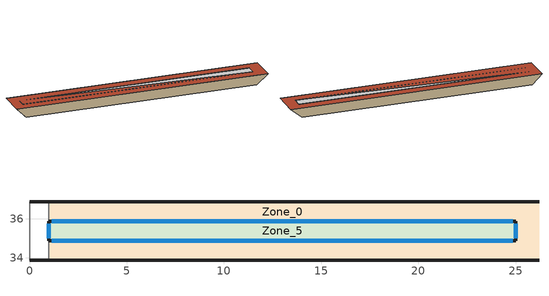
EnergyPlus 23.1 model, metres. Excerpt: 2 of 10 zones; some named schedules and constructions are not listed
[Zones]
Zone_0
 floor to Zone_1 (Interior Partition (Mass)_FLIPPED): 25,33.87,35.54 25,36.88,35.51 26.2,36.89,36.51 26.2,33.88,36.54
 floor to Zone_4 (Interior Partition (Mass)_FLIPPED): 25,34.37,35.54 1,34.37,35.54 1,36.88,35.51 25,36.88,35.51
 floor to Zone_9 (Interior Partition (Mass)_FLIPPED): 25,34.37 25,33.87 1,33.87 1,34.37 z35.54
 wall outside (300mmInsulation 200mmConcrete): 0,33.88,36.54 1,33.87,35.54 25,33.87,35.54 26.2,33.88,36.54; 26.2,36.89,36.51 25,36.88,35.51 1,36.88,35.51 0,36.89,36.51
 wall to Zone_3 (200mmConcrete): 1,36.88,35.51 1,33.87,35.54 0,33.88,36.54 0,36.89,36.51
 ceiling to Zone_5 (Interior Partition (Mass)): 1,34.88,36.53 25,34.88,36.53 25,35.88,36.52 1,35.88,36.52
 roof outside (UVal_0.4_Mass): 0,33.88,36.54 25,33.88,36.54 25,35.88,36.52 1,35.88,36.52 25,34.88,36.53 25,33.88,36.54 26.2,33.88,36.54 26.2,36.89,36.51 0,36.89,36.51
Zone_5
 floor outside (90.1-2019 Nonresidential CZ 0 Exterior Floor (Mass)): 1,34.88,36.03 1,35.88,36.02 25,35.88,36.02 25,34.88,36.03
 wall outside (300mmInsulation 200mmConcrete): 25,35.88 1,35.88 z36.02:36.52; 1,34.88 25,34.88 z36.03:36.53; 1,35.88,36.02 1,34.88,36.03 1,34.88,36.53 1,35.88,36.52; 25,34.88,36.03 25,35.88,36.02 25,35.88,36.52 25,34.88,36.53
 window (90.1-2019 Nonresidential CZ 0 Glazing (Operable)): 24.85,35.88 1.15,35.88 z36.17:36.37; 1.15,34.88 24.85,34.88 z36.18:36.38; 1,35.76,36.14 1,35,36.15 1,35,36.41 1,35.76,36.4; 25,35,36.15 25,35.76,36.14 25,35.76,36.4 25,35,36.41
[Schedule:Week:Daily]
MediumOffice-1A_HTGSETP_SCH_Year E6_0: 8a532af5-2101-49b9-b3ae-ee631a3ede54, 8a532af5-2101-49b9-b3ae-ee631a3ede54, 8a532af5-2101-49b9-b3ae-ee631a3ede54, 8a532af5-2101-49b9-b3ae-ee631a3ede54, 8a532af5-2101-49b9-b3ae-ee631a3ede54, 8a532af5-2101-49b9-b3ae-ee631a3ede54, 8a532af5-2101-49b9-b3ae-ee631a3ede54, 8a532af5-2101-49b9-b3ae-ee631a3ede54, 8a532af5-2101-49b9-b3ae-ee631a3ede54, 8a532af5-2101-49b9-b3ae-ee631a3ede54, 8a532af5-2101-49b9-b3ae-ee631a3ede54, 8a532af5-2101-49b9-b3ae-ee631a3ede54
CoolAvail_Zone_0_0; CoolAvail_Zone_1_0: 26128329-a49c-462a-9c65-336d64e03bce, ffc6a95d-d4a1-47bb-b88f-23d788c2bf29, 7ec457ae-2b84-446e-ac73-69dfd6062cb9, 346ea321-adf6-498f-ac46-00ea87e15e3c, 68d4db8a-cd9e-4515-a9a3-8d937d685b81, 6c2d310b-273f-410a-89f7-1805d80d1e96, 18a13f5e-4ed7-482c-b7a1-724b896db6e4, 26128329-a49c-462a-9c65-336d64e03bce, 26128329-a49c-462a-9c65-336d64e03bce, 26128329-a49c-462a-9c65-336d64e03bce, 26128329-a49c-462a-9c65-336d64e03bce, 26128329-a49c-462a-9c65-336d64e03bce
CoolAvail_Zone_0_1; CoolAvail_Zone_1_1: 7164f43f-7629-494b-9241-abfe7005886f, eea84938-3f2c-4198-8930-aa0f154303ca, 1f8974ce-10b4-41a2-9884-31a29a277223, b95b9b22-7183-480b-83c9-f689512fde90, 7a8470b1-fba1-4a9f-a13f-e9dc9952319e, 0cd271bc-c703-4da0-8d19-fef8b674692d, 62c26efe-f6cd-477e-9e4c-5e679ff38d5d, 7164f43f-7629-494b-9241-abfe7005886f, 7164f43f-7629-494b-9241-abfe7005886f, 7164f43f-7629-494b-9241-abfe7005886f, 7164f43f-7629-494b-9241-abfe7005886f, 7164f43f-7629-494b-9241-abfe7005886f
CoolAvail_Zone_0_2; CoolAvail_Zone_1_2: 6023a845-a1c0-4990-ad85-f4ca74dafc78, 67fc87cf-ce2b-41cc-9440-1e0e2276db63, 7a8470b1-fba1-4a9f-a13f-e9dc9952319e, de9248ce-a475-488b-b092-ba2fc47f884d, ffc6a95d-d4a1-47bb-b88f-23d788c2bf29, a6578f83-0fec-4798-92dd-29eae890b0c9, 4199064a-1529-4171-aca4-b9dd580a48a0, 6023a845-a1c0-4990-ad85-f4ca74dafc78, 6023a845-a1c0-4990-ad85-f4ca74dafc78, 6023a845-a1c0-4990-ad85-f4ca74dafc78, 6023a845-a1c0-4990-ad85-f4ca74dafc78, 6023a845-a1c0-4990-ad85-f4ca74dafc78
CoolAvail_Zone_0_3; CoolAvail_Zone_1_3: 4fba21c8-22b2-41a6-a59f-d5a67b32b3be, 70ec4768-6183-4381-810d-2385883a66fe, 743a8416-6892-4693-8cab-3386d2d731b2, cc1bc7ec-186a-4053-9078-072b368fb057, 1eac853b-f9b5-4378-aa0f-5e0ead8969a1, 26128329-a49c-462a-9c65-336d64e03bce, b9559528-1d66-4457-ad8d-24ba14e98f91, 4fba21c8-22b2-41a6-a59f-d5a67b32b3be, 4fba21c8-22b2-41a6-a59f-d5a67b32b3be, 4fba21c8-22b2-41a6-a59f-d5a67b32b3be, 4fba21c8-22b2-41a6-a59f-d5a67b32b3be, 4fba21c8-22b2-41a6-a59f-d5a67b32b3be
CoolAvail_Zone_0_4; CoolAvail_Zone_1_4: 69cf3f64-1790-47ce-9ffe-870b6eae9fa3, a2606a62-1cc4-4a4d-9957-ee04bef5b3a4, 17075a1b-6599-46ea-9f5a-90b479617e5c, ae8ab2fa-f8e5-4340-9721-e04c586f310a, b12baa50-9ce2-465b-8923-5503bc9c8547, 90c5aa04-2100-42e2-bce3-04d9d9818eda, a2606a62-1cc4-4a4d-9957-ee04bef5b3a4, 69cf3f64-1790-47ce-9ffe-870b6eae9fa3, 69cf3f64-1790-47ce-9ffe-870b6eae9fa3, 69cf3f64-1790-47ce-9ffe-870b6eae9fa3, 69cf3f64-1790-47ce-9ffe-870b6eae9fa3, 69cf3f64-1790-47ce-9ffe-870b6eae9fa3
CoolAvail_Zone_0_5; CoolAvail_Zone_1_5: b9676c6e-9c11-4298-9a78-c99a300fc6af, a47f9877-64a6-4272-b029-2d400106ce92, f3131cd5-39ca-4246-a29d-ecc3657f6b71, 604f2ce9-409e-408d-bb1a-d8c02a4a93ba, b1de7d1b-d140-4419-81a4-46bcb6597c08, c05c8beb-8b61-4d35-8522-e71affdac5f8, 9460b2d5-9b17-4edd-84e5-bb32d14f65f1, b9676c6e-9c11-4298-9a78-c99a300fc6af, b9676c6e-9c11-4298-9a78-c99a300fc6af, b9676c6e-9c11-4298-9a78-c99a300fc6af, b9676c6e-9c11-4298-9a78-c99a300fc6af, b9676c6e-9c11-4298-9a78-c99a300fc6af
CoolAvail_Zone_0_6; CoolAvail_Zone_1_6: 4825c346-50d4-4f60-ac18-61646baccc39, c3a7118f-9858-4c1a-9065-92c86fd2ce47, cc65cf8b-ad84-46d3-841b-9f3fed0eaa0c, 865d1c69-0b9e-4efa-9cd9-44acacb2e463, 6787fef0-3d34-4ff5-af86-dab837380132, 7c6381cc-5b55-49da-8322-ec5a5ece2b28, 1f42ac5f-69d3-40f8-b05b-59f70a2297f2, 4825c346-50d4-4f60-ac18-61646baccc39, 4825c346-50d4-4f60-ac18-61646baccc39, 4825c346-50d4-4f60-ac18-61646baccc39, 4825c346-50d4-4f60-ac18-61646baccc39, 4825c346-50d4-4f60-ac18-61646baccc39
CoolAvail_Zone_0_7; CoolAvail_Zone_1_7: ed8f30d5-4e58-4bd8-be9f-2f7e72377be0, cda3fa70-d411-4153-910d-d1ea203522ce, d0da784f-1475-43dc-8f9b-f9596f81764a, 5a9cd386-6dde-4e57-98bc-6c021d4b4641, d45ff4bc-0f80-46f5-8910-e49af15cc98d, ff4ec9a2-cc1f-48b8-8e96-368cc7353a53, d29247bc-790b-4132-ba5a-d047e7aefb11, ed8f30d5-4e58-4bd8-be9f-2f7e72377be0, ed8f30d5-4e58-4bd8-be9f-2f7e72377be0, ed8f30d5-4e58-4bd8-be9f-2f7e72377be0, ed8f30d5-4e58-4bd8-be9f-2f7e72377be0, ed8f30d5-4e58-4bd8-be9f-2f7e72377be0
CoolAvail_Zone_0_8; CoolAvail_Zone_1_8: f3175d0e-35d9-4439-b0aa-6b1563fa926c, aabe9b6c-e614-4a09-a937-79109e35ecdb, 89886e4c-dae1-4523-96eb-67b856de2bfb, aab2ec88-fad6-44b6-b865-30069ee1f08c, c7789eea-a7a2-4639-a7f6-11bfa0d1b582, 84d716f2-fcba-4c29-9d14-1c0ac03fc866, 0a143e83-cd71-4f17-9422-728ab1938fa5, f3175d0e-35d9-4439-b0aa-6b1563fa926c, f3175d0e-35d9-4439-b0aa-6b1563fa926c, f3175d0e-35d9-4439-b0aa-6b1563fa926c, f3175d0e-35d9-4439-b0aa-6b1563fa926c, f3175d0e-35d9-4439-b0aa-6b1563fa926c
CoolAvail_Zone_0_9; CoolAvail_Zone_1_9: 7a0da003-bc82-4f23-ab69-61e5f7eedec5, 560757e2-053c-4463-a1ce-e2d631b9b847, 0a143e83-cd71-4f17-9422-728ab1938fa5, 4d4032d5-8fce-4c25-b939-b4acca6882aa, 5a9531e6-8b83-44fe-8bb2-b31c1ab7d0f4, 2a7afb4d-5dc2-4b14-a3b2-085157eb2d87, bd08f717-5fdb-4f75-ae98-62cf7cc61b90, 7a0da003-bc82-4f23-ab69-61e5f7eedec5, 7a0da003-bc82-4f23-ab69-61e5f7eedec5, 7a0da003-bc82-4f23-ab69-61e5f7eedec5, 7a0da003-bc82-4f23-ab69-61e5f7eedec5, 7a0da003-bc82-4f23-ab69-61e5f7eedec5
CoolAvail_Zone_0_10; CoolAvail_Zone_1_10: 17d694e7-a3c3-418d-9186-ff37bdbbb1d7, 0a143e83-cd71-4f17-9422-728ab1938fa5, 9fda8791-29e9-49cc-9025-0fc42e0ce243, 23db5ed2-c412-4876-b25f-0793a50ab920, fc9819a5-a7a8-470e-ab99-db347ae4e144, 761dc9e9-92e1-4a90-93cf-91c7b3f81479, 96a6c59c-fbd3-4824-80f8-1d3866c75101, 17d694e7-a3c3-418d-9186-ff37bdbbb1d7, 17d694e7-a3c3-418d-9186-ff37bdbbb1d7, 17d694e7-a3c3-418d-9186-ff37bdbbb1d7, 17d694e7-a3c3-418d-9186-ff37bdbbb1d7, 17d694e7-a3c3-418d-9186-ff37bdbbb1d7
CoolAvail_Zone_0_11; CoolAvail_Zone_1_11: 0a143e83-cd71-4f17-9422-728ab1938fa5, 4a87fd1e-b5fe-4231-a6b1-4b67dd32aa59, d7f0d4f1-ab2f-42f6-8717-3ce23bde9407, b5c54b92-bcc4-473c-bcf1-133da9fe95cc, a9b29cc3-23d7-49fb-8f39-3d85835c3b23, d0b564ea-e383-47b1-be1e-dc4d810b31cd, bb115e9a-4528-47b1-8fc0-19a819fb9404, 0a143e83-cd71-4f17-9422-728ab1938fa5, 0a143e83-cd71-4f17-9422-728ab1938fa5, 0a143e83-cd71-4f17-9422-728ab1938fa5, 0a143e83-cd71-4f17-9422-728ab1938fa5, 0a143e83-cd71-4f17-9422-728ab1938fa5
CoolAvail_Zone_0_12; CoolAvail_Zone_1_12: b6b0ad12-b3c1-481c-b9f1-5acc0e674619, 1739440a-2f14-4577-94f2-53e56cbe0b48, 24fb377b-7fca-4feb-954a-66d58489e97a, fd0e931d-f427-422f-b769-3dc5b1793982, f9c79e93-5e8b-42da-88a0-5c8fa0b4c526, d02671bd-c2a3-4776-a2b3-cd4210fb431e, 712e4034-84fe-481c-9840-f755857050d9, b6b0ad12-b3c1-481c-b9f1-5acc0e674619, b6b0ad12-b3c1-481c-b9f1-5acc0e674619, b6b0ad12-b3c1-481c-b9f1-5acc0e674619, b6b0ad12-b3c1-481c-b9f1-5acc0e674619, b6b0ad12-b3c1-481c-b9f1-5acc0e674619
CoolAvail_Zone_0_13; CoolAvail_Zone_1_13: 28efdf05-0f4b-451e-8c23-20d551e88e14, 27b80191-4557-4104-8bb1-e63b0cb6580a, ce56b4e4-d86d-4331-9bb7-390510d35bc2, e4e2a8df-a270-449e-bc5b-4324a7a5022c, 8bb8680e-d5c2-40b5-b05e-99c5a2425baf, f530f5bc-f477-4397-a6c6-14ceea88d037, 8e7e5144-0e29-4ea1-8231-a33c3fc82d74, 28efdf05-0f4b-451e-8c23-20d551e88e14, 28efdf05-0f4b-451e-8c23-20d551e88e14, 28efdf05-0f4b-451e-8c23-20d551e88e14, 28efdf05-0f4b-451e-8c23-20d551e88e14, 28efdf05-0f4b-451e-8c23-20d551e88e14
CoolAvail_Zone_0_14; CoolAvail_Zone_1_14: 3d33a212-503c-40d0-9ed0-24d3134ffe09, 70460fb7-dcc5-4d58-814f-1b1e46aead27, 5e2a3386-f270-4096-9afb-6b8a723f140a, 69fe6724-1ccc-4d02-a542-3811eccb1b57, 7ff846aa-aef5-42cb-881b-a60a1771d837, 446bb8a1-ab85-4d4a-a89b-364b6581748b, 036445e2-b225-4bc6-8bca-024f287c0ea6, 3d33a212-503c-40d0-9ed0-24d3134ffe09, 3d33a212-503c-40d0-9ed0-24d3134ffe09, 3d33a212-503c-40d0-9ed0-24d3134ffe09, 3d33a212-503c-40d0-9ed0-24d3134ffe09, 3d33a212-503c-40d0-9ed0-24d3134ffe09
CoolAvail_Zone_0_15; CoolAvail_Zone_1_15: 26d83129-131d-4a7d-8ac0-b1060d132821, 0e35c78a-022f-40a5-8027-6e208e5ad6e3, da46bbde-d27d-4db4-b081-f6c76ac3d6ae, bf61dd20-51ba-4e41-94da-0c9cba887544, 3f2b6444-cd72-44bc-aec0-1e53521e674d, b4baf8b9-d35b-4d8c-ad21-b320ef6debc3, 6626ade1-789e-4a35-851e-c1756bb77c67, 26d83129-131d-4a7d-8ac0-b1060d132821, 26d83129-131d-4a7d-8ac0-b1060d132821, 26d83129-131d-4a7d-8ac0-b1060d132821, 26d83129-131d-4a7d-8ac0-b1060d132821, 26d83129-131d-4a7d-8ac0-b1060d132821
CoolAvail_Zone_0_16; CoolAvail_Zone_1_16: 0955a33e-2b42-4e37-8f6e-7579b4034070, b01a01a1-7a07-42fc-a84d-51f25bf08ee4, 1762e173-b534-45a6-b960-29bbe44aace2, 65baea4b-485f-4b36-bbd7-9b80a3d2e53b, ba5c4833-961b-4877-84fa-b8c2ab6ea4b1, d209889c-2d33-4c58-a33f-b89cbf890c4d, 6f706008-9f60-4919-b369-57b30f34258f, 0955a33e-2b42-4e37-8f6e-7579b4034070, 0955a33e-2b42-4e37-8f6e-7579b4034070, 0955a33e-2b42-4e37-8f6e-7579b4034070, 0955a33e-2b42-4e37-8f6e-7579b4034070, 0955a33e-2b42-4e37-8f6e-7579b4034070
CoolAvail_Zone_0_17; CoolAvail_Zone_1_17: 31deaa9e-b116-4580-8a71-811229ae0aaa, abfe7c1c-b156-4108-a5ee-e9c6d44be93c, 01758040-7c91-4301-9df9-204fde4e73fb, 59f00bd5-7e8f-453e-98e2-b669a7e37de7, 15202f56-a887-42bf-9e9f-5be8b6005a0d, 81a05240-546d-4c94-8ed6-bb396fd965ed, b35077cb-8a57-4378-b1ca-af1ceea6528f, 31deaa9e-b116-4580-8a71-811229ae0aaa, 31deaa9e-b116-4580-8a71-811229ae0aaa, 31deaa9e-b116-4580-8a71-811229ae0aaa, 31deaa9e-b116-4580-8a71-811229ae0aaa, 31deaa9e-b116-4580-8a71-811229ae0aaa
CoolAvail_Zone_0_18; CoolAvail_Zone_1_18: 5c5a4e26-71e4-42e3-8a73-b0b0c5056f89, 0151d82a-0480-40df-81c4-e70aaeed28f2, 5cf7e0b3-6d71-4a3a-90c1-46dae67eac35, 5c5a4e26-71e4-42e3-8a73-b0b0c5056f89, e1e0a4a8-b3b8-4ce8-b014-475056c52d8b, 867dd1cd-1711-4138-8bf3-20f96c500f98, df172223-f764-49c2-9171-b10852bc4956, 5c5a4e26-71e4-42e3-8a73-b0b0c5056f89, 5c5a4e26-71e4-42e3-8a73-b0b0c5056f89, 5c5a4e26-71e4-42e3-8a73-b0b0c5056f89, 5c5a4e26-71e4-42e3-8a73-b0b0c5056f89, 5c5a4e26-71e4-42e3-8a73-b0b0c5056f89
CoolAvail_Zone_0_19; CoolAvail_Zone_1_19: 37ef8897-8bc5-408e-b2b4-b8d7d30b22dc, 866ff3b9-be31-4651-8289-1c5911b79d86, ee189984-607a-4dd1-ae73-8fcb10790cc0, 34d8368c-40ba-4988-b3fc-4b490afa0ebe, a6d3308d-77ee-458e-9821-a5734c643cbb, a626b689-1697-4f16-a2e5-8d6255b86500, 2eb27994-ff50-4560-928d-655cb1ceed32, 37ef8897-8bc5-408e-b2b4-b8d7d30b22dc, 37ef8897-8bc5-408e-b2b4-b8d7d30b22dc, 37ef8897-8bc5-408e-b2b4-b8d7d30b22dc, 37ef8897-8bc5-408e-b2b4-b8d7d30b22dc, 37ef8897-8bc5-408e-b2b4-b8d7d30b22dc
CoolAvail_Zone_0_20; CoolAvail_Zone_1_20: 80368e80-d8cc-4b57-a2c1-f7b5cdc30fcd, 9e4573f8-e1a7-4b68-90b6-66205e68623d, 37ef8897-8bc5-408e-b2b4-b8d7d30b22dc, 39ed11b3-ef2d-44c3-9c2a-c586066af89d, 150b0c3b-f5e9-4222-be3d-d8cc0feeb11e, 0f07a0f2-23d3-4edc-8d40-3618e3be2d40, a629ef8c-2b37-435e-94ac-01df1ea7d2eb, 80368e80-d8cc-4b57-a2c1-f7b5cdc30fcd, 80368e80-d8cc-4b57-a2c1-f7b5cdc30fcd, 80368e80-d8cc-4b57-a2c1-f7b5cdc30fcd, 80368e80-d8cc-4b57-a2c1-f7b5cdc30fcd, 80368e80-d8cc-4b57-a2c1-f7b5cdc30fcd
CoolAvail_Zone_0_21; CoolAvail_Zone_1_21: 45ab39a9-4205-4296-844c-e2cf7418a2d5, a47f9877-64a6-4272-b029-2d400106ce92, 57772238-412a-466c-9758-968421dfcb29, faae22dc-67ed-4471-ac36-4d8f21a8b9d4, 42ed1921-6056-48dc-86a2-962c248314d9, 0198b9c3-e725-4b88-a6d2-d6b10227dd52, a4c6dd20-9bc0-49d4-87b0-635ae5130ca8, 45ab39a9-4205-4296-844c-e2cf7418a2d5, 45ab39a9-4205-4296-844c-e2cf7418a2d5, 45ab39a9-4205-4296-844c-e2cf7418a2d5, 45ab39a9-4205-4296-844c-e2cf7418a2d5, 45ab39a9-4205-4296-844c-e2cf7418a2d5
CoolAvail_Zone_0_22; CoolAvail_Zone_1_22: 570886b1-58c4-457d-ac38-5adb74ed5e92, 0c5fc461-35c2-4594-bf42-7ee29993cee0, 3381a151-3611-4f8a-ad7f-3ff51188158a, e182efa2-cca1-4f84-8820-ac13e0f118db, 5509c26c-c147-432c-a522-aa0e6fa0e644, ebacf99d-e8da-48b9-b5ad-0108547cc8ae, e23992b2-e676-4aaf-a538-d0a8f41620c4, 570886b1-58c4-457d-ac38-5adb74ed5e92, 570886b1-58c4-457d-ac38-5adb74ed5e92, 570886b1-58c4-457d-ac38-5adb74ed5e92, 570886b1-58c4-457d-ac38-5adb74ed5e92, 570886b1-58c4-457d-ac38-5adb74ed5e92
CoolAvail_Zone_0_23; CoolAvail_Zone_1_23: 6c6c912e-38e2-490f-b220-cfdcfb22ad86, 82cdd992-5932-44f5-af20-b511eab67c35, 417d993f-43d2-4ff8-975c-b358da88f9bb, 5feb200d-eaa1-4e77-9e4f-a0e77642597a, dcc79149-b959-47e7-8848-493a315d61d0, 945fc0f3-484d-4b2b-a273-856191adf391, 05f2b50d-8e04-4550-9c13-db7624886ff0, 6c6c912e-38e2-490f-b220-cfdcfb22ad86, 6c6c912e-38e2-490f-b220-cfdcfb22ad86, 6c6c912e-38e2-490f-b220-cfdcfb22ad86, 6c6c912e-38e2-490f-b220-cfdcfb22ad86, 6c6c912e-38e2-490f-b220-cfdcfb22ad86
CoolAvail_Zone_0_24; CoolAvail_Zone_1_24: be5c8f49-d87e-4c16-be82-4cc61e9b0dd0, 41220c13-cb08-450f-beee-d2d892435e77, 38490062-87ed-46bb-8adf-f158cdf2b034, 0cdfbd29-5919-428a-a7b5-4e2293dcdb32, 3aba190e-3d90-4987-9308-a3fcb793d781, e089dff4-6ebe-4b6a-a2f4-a18efa07b05e, 45864a94-f36e-45b5-84df-de7966b719d4, be5c8f49-d87e-4c16-be82-4cc61e9b0dd0, be5c8f49-d87e-4c16-be82-4cc61e9b0dd0, be5c8f49-d87e-4c16-be82-4cc61e9b0dd0, be5c8f49-d87e-4c16-be82-4cc61e9b0dd0, be5c8f49-d87e-4c16-be82-4cc61e9b0dd0
CoolAvail_Zone_0_25; CoolAvail_Zone_1_25: f651d182-9ffa-448d-b3bb-1db3778a2b42, 159349e4-3b38-41f5-a5dd-d0505b8291f4, 2e91a4a2-59e1-4e80-ba93-5ac0191b8a99, 6f42a927-a76e-4a30-a991-11c41d5897f9, 0c86296e-feb0-4f37-a20a-831bbe904953, c76b5d6c-9250-4d2d-9df6-f6734dff384b, 9afddc16-a976-42a1-aec2-a38cabd5b7ab, f651d182-9ffa-448d-b3bb-1db3778a2b42, f651d182-9ffa-448d-b3bb-1db3778a2b42, f651d182-9ffa-448d-b3bb-1db3778a2b42, f651d182-9ffa-448d-b3bb-1db3778a2b42, f651d182-9ffa-448d-b3bb-1db3778a2b42
CoolAvail_Zone_0_26; CoolAvail_Zone_1_26: 2d30eaa6-4708-41b4-9740-215df8f72218, 24c93f5d-cb47-4e21-aff8-68fd0f53a1ed, 68ba062c-caf0-48ae-a78a-ed71de20fc23, a3cdf32c-6085-4ead-a52c-e1562a15795d, f4e45d8a-f0a0-478f-a15f-18b249b74cc3, 9d953807-ff80-4617-85d4-abe27fac3636, 5e2a5ff9-d44a-4a84-b6fc-ec108ddc0fb9, 2d30eaa6-4708-41b4-9740-215df8f72218, 2d30eaa6-4708-41b4-9740-215df8f72218, 2d30eaa6-4708-41b4-9740-215df8f72218, 2d30eaa6-4708-41b4-9740-215df8f72218, 2d30eaa6-4708-41b4-9740-215df8f72218
CoolAvail_Zone_0_27; CoolAvail_Zone_1_27: 5703f235-9901-4922-8e4b-a7fe87b1f65f, c94d1906-7a26-47d8-8a4b-06f594db9e9e, 7ff905aa-2ef4-4019-95e1-18739e4b7b9e, 33deab64-5739-4c8a-86c3-f2ffcf0da82b, 665f259e-6582-49ec-8a11-d1022598e93c, 6e5f01bd-541c-4f25-b722-4cb4b9198d04, 45ac16c2-9cdf-497c-acaa-cd679a3027f6, 5703f235-9901-4922-8e4b-a7fe87b1f65f, 5703f235-9901-4922-8e4b-a7fe87b1f65f, 5703f235-9901-4922-8e4b-a7fe87b1f65f, 5703f235-9901-4922-8e4b-a7fe87b1f65f, 5703f235-9901-4922-8e4b-a7fe87b1f65f
CoolAvail_Zone_0_28; CoolAvail_Zone_1_28: c12e9dc4-7288-44a9-b1f1-93628059383e, 860b97a4-cdef-4a85-acf1-803019d13dfd, b348c4ee-ae31-477c-a956-b14a1f04bed9, 499b130d-fa05-43d8-a81d-46032889cd28, 59f00bd5-7e8f-453e-98e2-b669a7e37de7, 773f7ea3-f884-41e6-bf00-bde8b1b626e3, 45ab39a9-4205-4296-844c-e2cf7418a2d5, c12e9dc4-7288-44a9-b1f1-93628059383e, c12e9dc4-7288-44a9-b1f1-93628059383e, c12e9dc4-7288-44a9-b1f1-93628059383e, c12e9dc4-7288-44a9-b1f1-93628059383e, c12e9dc4-7288-44a9-b1f1-93628059383e
CoolAvail_Zone_0_29; CoolAvail_Zone_1_29: e582b90c-61b2-4792-898c-f19ce0b16e24, 3c9da072-29d0-4cb3-8dc0-e2f7d1e52aaa, da9a5cf6-e4f2-40b3-87de-b9e13efcead6, 1e99276b-8cb3-4f1c-97ee-e30ab6db488b, 59f00bd5-7e8f-453e-98e2-b669a7e37de7, 59f00bd5-7e8f-453e-98e2-b669a7e37de7, fe98ff80-d361-4b1b-98d9-c6d53ee18ae0, e582b90c-61b2-4792-898c-f19ce0b16e24, e582b90c-61b2-4792-898c-f19ce0b16e24, e582b90c-61b2-4792-898c-f19ce0b16e24, e582b90c-61b2-4792-898c-f19ce0b16e24, e582b90c-61b2-4792-898c-f19ce0b16e24
CoolAvail_Zone_0_30; CoolAvail_Zone_1_30: 00bc2c82-d2ff-4e62-b0d2-cc27d643ad25, 0a143e83-cd71-4f17-9422-728ab1938fa5, dd50eee9-18e4-48ff-ae56-5a46db353e6b, 67154714-7420-482a-a29d-0c08389380bb, 0a656ffe-e1a8-4ce0-9e92-7c112564d05c, 712cadd7-5f65-4fb7-85ef-8a23cbf408e0, 3fc4708c-a9da-40d0-a68e-07e41d117dd7, 00bc2c82-d2ff-4e62-b0d2-cc27d643ad25, 00bc2c82-d2ff-4e62-b0d2-cc27d643ad25, 00bc2c82-d2ff-4e62-b0d2-cc27d643ad25, 00bc2c82-d2ff-4e62-b0d2-cc27d643ad25, 00bc2c82-d2ff-4e62-b0d2-cc27d643ad25
CoolAvail_Zone_0_31; CoolAvail_Zone_1_31: 093122db-5e39-49b3-9628-7bf1e0a3514e, 39ed11b3-ef2d-44c3-9c2a-c586066af89d, da9a5cf6-e4f2-40b3-87de-b9e13efcead6, eb521d3e-370a-4b88-aca1-a2b4d3be689b, 9098a60b-5a31-4c15-b901-7811c973d18a, c210aa6e-699b-4c48-83bb-516c4d74cfd0, e50e31d9-e36e-4bf8-864a-08c5ccfa71f4, 093122db-5e39-49b3-9628-7bf1e0a3514e, 093122db-5e39-49b3-9628-7bf1e0a3514e, 093122db-5e39-49b3-9628-7bf1e0a3514e, 093122db-5e39-49b3-9628-7bf1e0a3514e, 093122db-5e39-49b3-9628-7bf1e0a3514e
CoolAvail_Zone_0_32; CoolAvail_Zone_1_32: 4564370a-dbd3-46a3-8e62-7064a130af1d, 93ce8923-62a6-4984-b602-1d9d3585ee49, ea020e99-a00e-4d51-9761-ef8fea73946e, dc07d6b5-028a-446e-8467-8792d517eb59, aec8033a-3bd2-43ea-a500-471275ac03ca, 2ff1cd9e-d6e8-4299-a105-eccd13676156, 15ec5878-5701-4388-8271-d5ec87122adb, 4564370a-dbd3-46a3-8e62-7064a130af1d, 4564370a-dbd3-46a3-8e62-7064a130af1d, 4564370a-dbd3-46a3-8e62-7064a130af1d, 4564370a-dbd3-46a3-8e62-7064a130af1d, 4564370a-dbd3-46a3-8e62-7064a130af1d
CoolAvail_Zone_0_33; CoolAvail_Zone_1_33: 438c41fb-884a-4d2d-b386-e0d43cf8b118, 3d455c41-90bc-4eda-b170-a67018ace141, b617a6ff-44d1-4cb1-b5cb-7e4028cafc5b, 2d55e87e-183f-42d8-9019-c8f176ab5d6e, fb3308b8-f4a8-40cf-a46d-bdd55a44b55e, 57772238-412a-466c-9758-968421dfcb29, 36f0db73-9b9e-42ba-a108-4fac0f940515, 438c41fb-884a-4d2d-b386-e0d43cf8b118, 438c41fb-884a-4d2d-b386-e0d43cf8b118, 438c41fb-884a-4d2d-b386-e0d43cf8b118, 438c41fb-884a-4d2d-b386-e0d43cf8b118, 438c41fb-884a-4d2d-b386-e0d43cf8b118
CoolAvail_Zone_0_34; CoolAvail_Zone_1_34: 90060234-5f94-4b87-be29-15c22bd769d7, f9483efa-1f2d-4ba2-b8ba-4dbab37ddaed, 8d0dfef7-77fd-49d6-acb2-1a78adbb30af, 46b273b4-8a6f-4d61-905e-c87f2529c56e, b6528512-a8a0-40de-8129-de250475351d, 657df98d-f030-4795-a477-9a217d6aa4a2, ad7f5a86-d635-428e-bfc6-43c6ff573741, 90060234-5f94-4b87-be29-15c22bd769d7, 90060234-5f94-4b87-be29-15c22bd769d7, 90060234-5f94-4b87-be29-15c22bd769d7, 90060234-5f94-4b87-be29-15c22bd769d7, 90060234-5f94-4b87-be29-15c22bd769d7
CoolAvail_Zone_0_35; CoolAvail_Zone_1_35: 92b75db2-31e3-45e7-9891-1816bd363715, 8c5c5b66-26af-418b-b91a-eba47e52775b, 7164f43f-7629-494b-9241-abfe7005886f, 0e5333f0-019a-4edf-8ca8-c79b0964491c, 1f42ac5f-69d3-40f8-b05b-59f70a2297f2, 4b2d13ea-38b5-4fab-bd76-575c0a701601, 2f2038f8-2270-4123-8adc-dff92dd51a13, 92b75db2-31e3-45e7-9891-1816bd363715, 92b75db2-31e3-45e7-9891-1816bd363715, 92b75db2-31e3-45e7-9891-1816bd363715, 92b75db2-31e3-45e7-9891-1816bd363715, 92b75db2-31e3-45e7-9891-1816bd363715
CoolAvail_Zone_0_36; CoolAvail_Zone_1_36: 62613e06-7fe2-4e41-9490-2135ba22acad, 80368e80-d8cc-4b57-a2c1-f7b5cdc30fcd, 3d242d3c-9cea-4e75-bb7f-28b514843b21, e146253e-c8a6-44ff-8675-b873f7ab3a50, 1bd8e3f6-59e0-47b0-956f-9dbbd9a3f172, 84331349-f290-4d4d-a5fe-e3a395351e9b, 2e91a4a2-59e1-4e80-ba93-5ac0191b8a99, 62613e06-7fe2-4e41-9490-2135ba22acad, 62613e06-7fe2-4e41-9490-2135ba22acad, 62613e06-7fe2-4e41-9490-2135ba22acad, 62613e06-7fe2-4e41-9490-2135ba22acad, 62613e06-7fe2-4e41-9490-2135ba22acad
CoolAvail_Zone_0_37; CoolAvail_Zone_1_37: 59f00bd5-7e8f-453e-98e2-b669a7e37de7, 931aacb3-1808-4146-93d8-c5fecb0daabb, 46692c49-4983-4dd3-b2a6-fa730bc424ae, 649e3296-2dea-46d0-ac3e-9285ac439358, 3af12364-546c-4e81-ab39-609f7319e6de, ffc6a95d-d4a1-47bb-b88f-23d788c2bf29, 97de9650-e2e1-41b0-9536-cc1cdcb3d5d2, 59f00bd5-7e8f-453e-98e2-b669a7e37de7, 59f00bd5-7e8f-453e-98e2-b669a7e37de7, 59f00bd5-7e8f-453e-98e2-b669a7e37de7, 59f00bd5-7e8f-453e-98e2-b669a7e37de7, 59f00bd5-7e8f-453e-98e2-b669a7e37de7
CoolAvail_Zone_0_38; CoolAvail_Zone_1_38: 0cb7eb11-5e27-4862-9ba3-1d6e83f6131e, 512a8f43-c2a4-487f-b980-f5a74aac3b32, 62613e06-7fe2-4e41-9490-2135ba22acad, 99707e31-4efb-47d7-9320-8738bafceed9, 60cee5f4-c7c5-4341-970b-32d45cb63c5f, edac0416-412e-4028-b1d1-2e510f7cd78f, 1709176a-076b-4ef5-bc2b-851c84961e0b, 0cb7eb11-5e27-4862-9ba3-1d6e83f6131e, 0cb7eb11-5e27-4862-9ba3-1d6e83f6131e, 0cb7eb11-5e27-4862-9ba3-1d6e83f6131e, 0cb7eb11-5e27-4862-9ba3-1d6e83f6131e, 0cb7eb11-5e27-4862-9ba3-1d6e83f6131e
CoolAvail_Zone_0_39; CoolAvail_Zone_1_39: 8e94868c-4f56-40d2-a692-1d1b60a335cd, bc0d29e8-b628-4191-9eb0-0cb0f750ff52, d2f73c59-439e-4358-b1a9-26716f77748e, 4b31d0ab-ac0d-4619-8f61-2362a34123c5, bf403148-fdc6-45c5-ac86-e729d768f2f0, d276082c-2c32-4194-9758-468526d296c9, 59f00bd5-7e8f-453e-98e2-b669a7e37de7, 8e94868c-4f56-40d2-a692-1d1b60a335cd, 8e94868c-4f56-40d2-a692-1d1b60a335cd, 8e94868c-4f56-40d2-a692-1d1b60a335cd, 8e94868c-4f56-40d2-a692-1d1b60a335cd, 8e94868c-4f56-40d2-a692-1d1b60a335cd
CoolAvail_Zone_0_40; CoolAvail_Zone_1_40: 1e99276b-8cb3-4f1c-97ee-e30ab6db488b, 4acb0bf4-e6bb-44fb-b469-e29bd8a83e52, fab28e9f-757b-4809-9e0e-c09ee3751ff2, ea66fdeb-83ac-4cea-8fc1-b620c88014dc, d2cd5251-0ca3-4923-bcb4-71735fd80231, c7a5acd5-bf36-4c7c-be18-3652b036eb2d, c3595a0a-1bbc-4852-88dd-3d55711474b0, 1e99276b-8cb3-4f1c-97ee-e30ab6db488b, 1e99276b-8cb3-4f1c-97ee-e30ab6db488b, 1e99276b-8cb3-4f1c-97ee-e30ab6db488b, 1e99276b-8cb3-4f1c-97ee-e30ab6db488b, 1e99276b-8cb3-4f1c-97ee-e30ab6db488b
CoolAvail_Zone_0_41; CoolAvail_Zone_1_41: 994ce0d3-76d9-46ee-8325-653784225838, c0e77bc0-ff4c-433c-b267-336d45be135f, c5c645d6-70cd-40cb-a6be-b673910c0199, d160adac-9dd2-4604-8a4a-ea36ae09de9b, 2811e444-cf31-47c5-8b85-779d134a5e3e, f4c28bad-185d-4f45-a07d-921c20d0e36c, a187f5c8-30b2-492a-85aa-dd6bafa6d9a2, 994ce0d3-76d9-46ee-8325-653784225838, 994ce0d3-76d9-46ee-8325-653784225838, 994ce0d3-76d9-46ee-8325-653784225838, 994ce0d3-76d9-46ee-8325-653784225838, 994ce0d3-76d9-46ee-8325-653784225838
CoolAvail_Zone_0_42; CoolAvail_Zone_1_42: 360025cf-e979-4362-a346-216d0e922eba, af44f18e-cf0e-4473-852e-339f186b0a9b, a2d2e7a9-e22c-42ea-987f-26ffb7d0371d, c9306668-9fa1-4203-9f70-f80067907f7e, 3306241b-21b2-40c4-9032-f3fb265fd96f, 92cebd57-110e-4113-bf1b-beb293cd5554, a39ad580-bb69-4203-8e67-c5d8f464f9df, 360025cf-e979-4362-a346-216d0e922eba, 360025cf-e979-4362-a346-216d0e922eba, 360025cf-e979-4362-a346-216d0e922eba, 360025cf-e979-4362-a346-216d0e922eba, 360025cf-e979-4362-a346-216d0e922eba
CoolAvail_Zone_0_43; CoolAvail_Zone_1_43: c0bb4ecc-14a4-4934-a966-8dd211944cd4, 15db0f41-fee6-4d52-96c1-3027262786e3, 76b3ad3a-deb9-4b67-855e-49d969314ef9, c3dca554-999f-4d17-b02d-ff6a1019b71b, 528457e7-9ead-4220-a167-a377704969ec, bc9a2be9-dd06-4bf5-8b1b-8057907982b0, bc064a7d-65fe-42f6-bc43-b59f8bdead5b, c0bb4ecc-14a4-4934-a966-8dd211944cd4, c0bb4ecc-14a4-4934-a966-8dd211944cd4, c0bb4ecc-14a4-4934-a966-8dd211944cd4, c0bb4ecc-14a4-4934-a966-8dd211944cd4, c0bb4ecc-14a4-4934-a966-8dd211944cd4
CoolAvail_Zone_0_44; CoolAvail_Zone_1_44: 897f33f9-900e-4ed1-a854-7f0bee4c056a, cce2893e-56e9-4171-82fe-0ac7a434a1a4, b83eae35-e8e5-4e6a-967b-256ca19203ad, 3c330148-bf00-4656-a9fb-1b584fb3e688, 39187672-03f1-4900-9a67-cb244cdaf7ce, 8d3c0250-4ede-460f-9922-d72961bbfba5, e49922c3-2832-4554-8817-18f3a18fe63b, 897f33f9-900e-4ed1-a854-7f0bee4c056a, 897f33f9-900e-4ed1-a854-7f0bee4c056a, 897f33f9-900e-4ed1-a854-7f0bee4c056a, 897f33f9-900e-4ed1-a854-7f0bee4c056a, 897f33f9-900e-4ed1-a854-7f0bee4c056a
CoolAvail_Zone_0_45; CoolAvail_Zone_1_45: 8674fd5b-b801-4faa-bce4-9e0a39de3dc9, 0a143e83-cd71-4f17-9422-728ab1938fa5, 4fb8836c-22fb-43b1-bd8a-135fe3bf144e, b82aedc6-f1bf-4091-a693-2b60d0b8892e, d2f73c59-439e-4358-b1a9-26716f77748e, 06797650-2600-45c4-aa79-5cae9983f535, 8674fd5b-b801-4faa-bce4-9e0a39de3dc9, 8674fd5b-b801-4faa-bce4-9e0a39de3dc9, 8674fd5b-b801-4faa-bce4-9e0a39de3dc9, 8674fd5b-b801-4faa-bce4-9e0a39de3dc9, 8674fd5b-b801-4faa-bce4-9e0a39de3dc9, 8674fd5b-b801-4faa-bce4-9e0a39de3dc9
CoolAvail_Zone_0_46; CoolAvail_Zone_1_46: db6bd144-f0b1-430b-9930-fc90391aa766, af44f18e-cf0e-4473-852e-339f186b0a9b, 93022daf-0d52-4690-bc5e-014e1e4f5090, 7ee4b716-c26d-4012-8ada-236534e4c536, 236ba8d7-de8c-40f3-9cfe-53890e29b154, 15f9e338-e18c-4a2c-b03b-6a1ab81a2a3b, 086c6062-0ff3-48bb-a2f7-b973df01245a, db6bd144-f0b1-430b-9930-fc90391aa766, db6bd144-f0b1-430b-9930-fc90391aa766, db6bd144-f0b1-430b-9930-fc90391aa766, db6bd144-f0b1-430b-9930-fc90391aa766, db6bd144-f0b1-430b-9930-fc90391aa766
CoolAvail_Zone_0_47; CoolAvail_Zone_1_47: c07e958e-821d-473c-b56e-d188382d6686, f7008af6-611f-4aa6-adc9-edd346c0ed61, 54198d49-aa27-45ae-8295-3dc0fa00e05a, 8569d59f-22dc-4d83-ac0c-f613e85bd66f, 75266a25-0493-4553-a4a9-7f7b671db3a9, 4c41db29-5e33-41d1-89d6-6f1a2ea6aac4, 1b7dced8-3c03-4cc3-b43d-19c2dc94e25d, c07e958e-821d-473c-b56e-d188382d6686, c07e958e-821d-473c-b56e-d188382d6686, c07e958e-821d-473c-b56e-d188382d6686, c07e958e-821d-473c-b56e-d188382d6686, c07e958e-821d-473c-b56e-d188382d6686
CoolAvail_Zone_0_48; CoolAvail_Zone_1_48: 3f821755-d373-48be-a91e-450674ddfe94, d3726035-5f63-47d8-9b68-8ab7dd0a8784, 9afe40b5-8211-46e8-8bbb-c3520248ccfe, ce102eab-fa2a-430d-8d18-cc8a2d1ebf32, e34b27b9-d551-40f9-8ee0-fe2d738792a9, dded3e18-7559-47e5-9631-7a7929ee8119, 4d01a908-7b32-459e-91c3-883bc0529156, 3f821755-d373-48be-a91e-450674ddfe94, 3f821755-d373-48be-a91e-450674ddfe94, 3f821755-d373-48be-a91e-450674ddfe94, 3f821755-d373-48be-a91e-450674ddfe94, 3f821755-d373-48be-a91e-450674ddfe94
CoolAvail_Zone_0_49; CoolAvail_Zone_1_49: d749f193-22f8-4ca5-9a4e-9a3e754f61a8, 2e83cc6e-d3e6-4391-a77f-12d54c76947f, 76bb978b-2141-418d-bac7-6f8567dfb1b9, 1b766c20-173e-4a48-8068-f49523e94018, 7d1e5539-0d09-4f1e-a9d0-a4468c70c286, 455d8e16-54b5-44f3-b654-8be91ab41ea8, 105020a7-21fe-45f0-946d-92ad03a9c68f, d749f193-22f8-4ca5-9a4e-9a3e754f61a8, d749f193-22f8-4ca5-9a4e-9a3e754f61a8, d749f193-22f8-4ca5-9a4e-9a3e754f61a8, d749f193-22f8-4ca5-9a4e-9a3e754f61a8, d749f193-22f8-4ca5-9a4e-9a3e754f61a8
CoolAvail_Zone_0_50; CoolAvail_Zone_1_50: 26233095-1122-4294-89f0-ec536f4f6059, fab28e9f-757b-4809-9e0e-c09ee3751ff2, 72dfc7b6-58c6-432d-a90c-d54468001915, e02b824c-f300-4066-9b3f-ab6cf6b55593, 8ac29494-6d8e-4f08-9f7f-333abb4ab697, da62fc72-9381-4f05-ae27-9f2c987f1a34, 7f804b53-8e1e-4a55-91e6-4e66c33f0c98, 26233095-1122-4294-89f0-ec536f4f6059, 26233095-1122-4294-89f0-ec536f4f6059, 26233095-1122-4294-89f0-ec536f4f6059, 26233095-1122-4294-89f0-ec536f4f6059, 26233095-1122-4294-89f0-ec536f4f6059
CoolAvail_Zone_0_51; CoolAvail_Zone_1_51: d6af75a2-8d3f-4442-9c0e-ffeef52f4a88, 6d4c97b6-875e-41f0-b058-0b939067abdb, b14ee03f-cd61-48c8-83e5-1573b0f6543a, 9a210359-8b25-4e8a-89b2-9030bd3b06f0, 7aaa36e2-a8ea-4da8-9ad4-f4f0c80df4fb, 6662dfcd-185a-49e7-8e21-4b0e02894cb5, c210aa6e-699b-4c48-83bb-516c4d74cfd0, d6af75a2-8d3f-4442-9c0e-ffeef52f4a88, d6af75a2-8d3f-4442-9c0e-ffeef52f4a88, d6af75a2-8d3f-4442-9c0e-ffeef52f4a88, d6af75a2-8d3f-4442-9c0e-ffeef52f4a88, d6af75a2-8d3f-4442-9c0e-ffeef52f4a88
CoolAvail_Zone_0_52; CoolAvail_Zone_1_52: 1078bcb6-1a25-4014-bcad-e253c9efc353, 1078bcb6-1a25-4014-bcad-e253c9efc353, 1078bcb6-1a25-4014-bcad-e253c9efc353, 1078bcb6-1a25-4014-bcad-e253c9efc353, 1078bcb6-1a25-4014-bcad-e253c9efc353, 1078bcb6-1a25-4014-bcad-e253c9efc353, 1078bcb6-1a25-4014-bcad-e253c9efc353, 1078bcb6-1a25-4014-bcad-e253c9efc353, 1078bcb6-1a25-4014-bcad-e253c9efc353, 1078bcb6-1a25-4014-bcad-e253c9efc353, 1078bcb6-1a25-4014-bcad-e253c9efc353, 1078bcb6-1a25-4014-bcad-e253c9efc353
NatVentAvail_Zone_1_0: 12d3b192-7756-424d-91d8-db5d9b57a472, 39a486e9-0c1e-4f8e-a508-147ffbd8c527, e596cc02-017c-4fb1-9604-e35d26f2e4e5, 2bcf1e8f-2316-4179-b639-405fa8ff0cd6, bf0f16bf-e210-4882-938a-e2e92da633b5, 6e469dd9-fb9c-4e57-b3c6-4620a44ce26d, 01a78e71-2726-48fa-8cff-dc1f31be8faf, 12d3b192-7756-424d-91d8-db5d9b57a472, 12d3b192-7756-424d-91d8-db5d9b57a472, 12d3b192-7756-424d-91d8-db5d9b57a472, 12d3b192-7756-424d-91d8-db5d9b57a472, 12d3b192-7756-424d-91d8-db5d9b57a472
NatVentAvail_Zone_1_1: dbf79a22-41ca-4063-934b-f8ad55232a90, db0c564c-053b-4cca-a8e9-c88f59b308bd, 4ea8fc50-fdc0-43cc-8894-ab1d5d497bac, bbc3a79e-3fe3-44a2-80e2-e6e0ccccbf18, 76f54a7c-2159-4863-ac6b-7a0a1547ec82, 2ea01f1c-e492-47d3-9f54-dd0e0c902700, b3e499ae-6ffb-43ff-9dd3-1a0a29ab1c8b, dbf79a22-41ca-4063-934b-f8ad55232a90, dbf79a22-41ca-4063-934b-f8ad55232a90, dbf79a22-41ca-4063-934b-f8ad55232a90, dbf79a22-41ca-4063-934b-f8ad55232a90, dbf79a22-41ca-4063-934b-f8ad55232a90
NatVentAvail_Zone_1_2: 40f68163-1ecb-4f18-96f6-a3f6e5be79e2, 6094da27-d3b6-4147-b81e-5673d47da051, 76f54a7c-2159-4863-ac6b-7a0a1547ec82, f3e66d46-0342-409f-86c0-7b5d7dfa72b1, 39a486e9-0c1e-4f8e-a508-147ffbd8c527, 875bec5c-1230-46f2-9017-bebe120e9377, 72e08396-3726-4067-88e1-bca44605f31a, 40f68163-1ecb-4f18-96f6-a3f6e5be79e2, 40f68163-1ecb-4f18-96f6-a3f6e5be79e2, 40f68163-1ecb-4f18-96f6-a3f6e5be79e2, 40f68163-1ecb-4f18-96f6-a3f6e5be79e2, 40f68163-1ecb-4f18-96f6-a3f6e5be79e2
NatVentAvail_Zone_1_3: aeb36495-9db4-4b9a-bb83-25d96b0eee91, e23992b2-e676-4aaf-a538-d0a8f41620c4, 2d676195-e051-4367-8771-5c923e606945, 00f09e64-75ee-4bca-bf33-c4c645079994, 3f4d7c70-c8c9-4e22-8cfe-b994a6711098, 12d3b192-7756-424d-91d8-db5d9b57a472, b7604dd7-a9e5-4e22-8235-863ac8f72a23, aeb36495-9db4-4b9a-bb83-25d96b0eee91, aeb36495-9db4-4b9a-bb83-25d96b0eee91, aeb36495-9db4-4b9a-bb83-25d96b0eee91, aeb36495-9db4-4b9a-bb83-25d96b0eee91, aeb36495-9db4-4b9a-bb83-25d96b0eee91
NatVentAvail_Zone_1_4: f804d576-9166-483d-8d68-39716bb6f29a, eb67fbde-da5b-4f9f-9309-83a3c727187e, 43e90fef-3e43-439c-a7af-de88e4afc5ee, aef15d60-d943-4c4c-ac34-46706ac03973, 700630a5-ce65-4742-8de3-e68364bfd8a0, 0123c97f-19f1-4795-8016-89d77b240352, eb67fbde-da5b-4f9f-9309-83a3c727187e, f804d576-9166-483d-8d68-39716bb6f29a, f804d576-9166-483d-8d68-39716bb6f29a, f804d576-9166-483d-8d68-39716bb6f29a, f804d576-9166-483d-8d68-39716bb6f29a, f804d576-9166-483d-8d68-39716bb6f29a
NatVentAvail_Zone_1_5: 74f759af-c1f3-41a6-9e5b-2c6addfd772c, 6ca60d31-d849-42c0-a01d-d833ffe5dfa1, c6e79636-329a-402b-87be-7cb2b2dc8229, 4c5a6681-3581-43f5-9fa0-7a4e29a7bb2c, 0c3d2a40-db2b-4c8d-a514-7378df945ebd, c69ab986-87d0-4356-a5a9-c6a82f2f8523, c002a5cb-d401-4c96-9a63-974424771ced, 74f759af-c1f3-41a6-9e5b-2c6addfd772c, 74f759af-c1f3-41a6-9e5b-2c6addfd772c, 74f759af-c1f3-41a6-9e5b-2c6addfd772c, 74f759af-c1f3-41a6-9e5b-2c6addfd772c, 74f759af-c1f3-41a6-9e5b-2c6addfd772c
NatVentAvail_Zone_1_6: 1a4ea472-387e-44a2-9190-6062b7e6e720, 8d0dfef7-77fd-49d6-acb2-1a78adbb30af, b8726521-0c24-49b7-b51e-70893b89d427, 2986cf32-a29c-40ba-8b1a-9691c8417f82, 03201d85-ebee-4169-b191-1a130b99de87, d45575b3-a87b-4625-9344-26afcdf00bcd, d384a63b-f277-4404-a292-1c8c3b84700d, 1a4ea472-387e-44a2-9190-6062b7e6e720, 1a4ea472-387e-44a2-9190-6062b7e6e720, 1a4ea472-387e-44a2-9190-6062b7e6e720, 1a4ea472-387e-44a2-9190-6062b7e6e720, 1a4ea472-387e-44a2-9190-6062b7e6e720
NatVentAvail_Zone_1_7: 917be4a4-a2dd-4d73-a3cb-cf7be8aa0ada, 0f4efbfc-c46f-4c8e-b734-ebdc0648ec45, 05ae85df-49d4-4889-b495-2fac3ddf2776, 9d592040-453c-4347-8538-4a8628ba079f, 14de2aee-581d-4dea-97f1-bae5c3f3dcd3, cb052b8e-65b6-4af7-9d27-a75cad4739a7, 5b77558b-896a-4638-bb84-b0477bfeb077, 917be4a4-a2dd-4d73-a3cb-cf7be8aa0ada, 917be4a4-a2dd-4d73-a3cb-cf7be8aa0ada, 917be4a4-a2dd-4d73-a3cb-cf7be8aa0ada, 917be4a4-a2dd-4d73-a3cb-cf7be8aa0ada, 917be4a4-a2dd-4d73-a3cb-cf7be8aa0ada
NatVentAvail_Zone_1_8: b1a15a82-e680-4ba4-aac0-75da96a7bbc0, cbbb945e-0641-43d5-9876-fbd75d38c2fb, eb847ca3-c30c-4547-99ba-5a1b1a59a175, 3dbe1500-6fc3-46b3-a660-91ad44114108, ad8a4d66-b8f0-4322-8af3-85e31174b11c, 34626051-d3a9-4f9b-b2cf-5cf005e3838a, c8dda009-1788-4b89-97d7-fa8b68037593, b1a15a82-e680-4ba4-aac0-75da96a7bbc0, b1a15a82-e680-4ba4-aac0-75da96a7bbc0, b1a15a82-e680-4ba4-aac0-75da96a7bbc0, b1a15a82-e680-4ba4-aac0-75da96a7bbc0, b1a15a82-e680-4ba4-aac0-75da96a7bbc0
NatVentAvail_Zone_1_9: 2dca2a33-3829-4c30-9be5-e147b1f26d70, cfbbd0fd-4664-48f0-a91f-a5c6da3c88f1, c8dda009-1788-4b89-97d7-fa8b68037593, a329dfd9-7536-48b1-9cd2-73941be59c46, f1011c08-2e6c-43d8-ba5a-678cea091b4d, d415233d-0876-44da-9325-9c0b8579c679, 1e709d8b-75bf-4eec-8217-2443bb57f4dc, 2dca2a33-3829-4c30-9be5-e147b1f26d70, 2dca2a33-3829-4c30-9be5-e147b1f26d70, 2dca2a33-3829-4c30-9be5-e147b1f26d70, 2dca2a33-3829-4c30-9be5-e147b1f26d70, 2dca2a33-3829-4c30-9be5-e147b1f26d70
NatVentAvail_Zone_1_10: d871edf3-9469-41f1-b9a4-1d77b8146996, c8dda009-1788-4b89-97d7-fa8b68037593, c162bf82-3db1-49f2-87b0-1a85e351517a, 69a58527-5ff9-41f6-bbb7-50772e636ed7, 14678aa2-97a2-4f6c-bd99-d341d8be5fcf, 9249b088-893b-498c-beb7-a04bc8ed47f4, 93b6705e-edf5-4b4e-b5b8-934593aed987, d871edf3-9469-41f1-b9a4-1d77b8146996, d871edf3-9469-41f1-b9a4-1d77b8146996, d871edf3-9469-41f1-b9a4-1d77b8146996, d871edf3-9469-41f1-b9a4-1d77b8146996, d871edf3-9469-41f1-b9a4-1d77b8146996
NatVentAvail_Zone_1_11: c8dda009-1788-4b89-97d7-fa8b68037593, 774de328-b7ca-41a2-955d-f5072f20aa4e, afcb264a-3a1f-4697-90ba-62cd7b821392, d66b9509-6cdb-4c34-a099-03d2f8011b67, 333a1c3c-2187-49d9-9c15-aa0feba0a020, 105d87d3-8fb4-419c-9937-9aa5e319b5e1, 917a3bd2-2597-4cbb-877f-2e763f2bb479, c8dda009-1788-4b89-97d7-fa8b68037593, c8dda009-1788-4b89-97d7-fa8b68037593, c8dda009-1788-4b89-97d7-fa8b68037593, c8dda009-1788-4b89-97d7-fa8b68037593, c8dda009-1788-4b89-97d7-fa8b68037593
NatVentAvail_Zone_1_12: 3f211d66-e646-489e-bda1-6efc91ca2373, f01856b5-2f0d-4094-a5fe-63fddf930420, 8fb50c89-d6c9-4d5d-8906-f8e11a3d0c60, db0f5ba0-1d96-4faf-abe5-4d8310338847, e260e530-3e47-4485-95fa-fd91ee459bf6, 07c98729-0907-4882-8f1a-175a2f948d96, 81b31409-0728-46e1-9f2d-4d57c8bf11ab, 3f211d66-e646-489e-bda1-6efc91ca2373, 3f211d66-e646-489e-bda1-6efc91ca2373, 3f211d66-e646-489e-bda1-6efc91ca2373, 3f211d66-e646-489e-bda1-6efc91ca2373, 3f211d66-e646-489e-bda1-6efc91ca2373
NatVentAvail_Zone_1_13: 903ae2ea-9eb5-4837-9c87-d072544fd4ed, f6693adf-25f2-448a-9504-7b8294fb26bd, b9a8d39f-726f-494e-879e-a71b71532fbd, 92ced011-f238-4cdf-a584-8b837c0b5caa, e8cc2248-bc09-4777-896a-67e2b4796881, 4806ecdd-f6a7-461f-ba14-6401ff3c6c21, de4838aa-a471-4590-a206-ea40efb89732, 903ae2ea-9eb5-4837-9c87-d072544fd4ed, 903ae2ea-9eb5-4837-9c87-d072544fd4ed, 903ae2ea-9eb5-4837-9c87-d072544fd4ed, 903ae2ea-9eb5-4837-9c87-d072544fd4ed, 903ae2ea-9eb5-4837-9c87-d072544fd4ed
NatVentAvail_Zone_1_14: d4122d4a-d23c-451e-b16c-814015031038, 26acc33b-8b9a-42e9-b3a6-ce8e82fb0a4e, de430911-51e8-4c78-8adc-5a8f309926f2, fc2445a5-4c8b-4491-9cf5-9eff0f4b4e3e, d3d4ec21-5703-4f78-a63b-b219608cc9e5, b342634f-b71d-445a-bff0-bc60bee1f6c2, df398ec4-387d-4746-8f5a-9153c7653cd8, d4122d4a-d23c-451e-b16c-814015031038, d4122d4a-d23c-451e-b16c-814015031038, d4122d4a-d23c-451e-b16c-814015031038, d4122d4a-d23c-451e-b16c-814015031038, d4122d4a-d23c-451e-b16c-814015031038
NatVentAvail_Zone_1_15: ab29747e-5a32-412c-9ad0-465de32c71a8, 220f0032-0f06-4efc-869f-3d557628e952, f618efff-b07e-4de5-a1fa-a04cd4ece844, 72dfc7b6-58c6-432d-a90c-d54468001915, 281db116-9d73-41d8-adf2-1c2885390200, 91af341e-d4e6-48e2-80b8-6384e8eed431, 989bab55-4465-4983-a7ee-155e12f190bf, ab29747e-5a32-412c-9ad0-465de32c71a8, ab29747e-5a32-412c-9ad0-465de32c71a8, ab29747e-5a32-412c-9ad0-465de32c71a8, ab29747e-5a32-412c-9ad0-465de32c71a8, ab29747e-5a32-412c-9ad0-465de32c71a8
NatVentAvail_Zone_1_16: 9e486d1b-ec7b-4bd4-ad5e-7e6f11ef9a12, 57479c3e-00b7-4c01-b85e-7550bf0db0b3, 1a7b6195-6c15-4028-ad3c-241d91f0cd58, 2b8e8b65-8c4f-4404-ab4c-2c92e20e90ac, f69912f1-a943-42ce-9d77-7ac31886527e, 08be0651-6fa4-4c71-8c6c-8a9c96932aea, 6dac9338-2e96-4773-8f7d-62d3d6d9c6f1, 9e486d1b-ec7b-4bd4-ad5e-7e6f11ef9a12, 9e486d1b-ec7b-4bd4-ad5e-7e6f11ef9a12, 9e486d1b-ec7b-4bd4-ad5e-7e6f11ef9a12, 9e486d1b-ec7b-4bd4-ad5e-7e6f11ef9a12, 9e486d1b-ec7b-4bd4-ad5e-7e6f11ef9a12
NatVentAvail_Zone_1_17: 1c3c3fa7-6d4f-44e2-8e52-560b010c9203, 1fd642bc-2e3b-44b8-9eec-eb590f588079, 3e07a375-8a94-4c6a-bbf9-0ba4723b9304, 93d418ac-32f8-4c35-8a41-1faa0fca12bb, aabc52e9-424c-4096-8f3a-1402d2b23254, 457a393e-14ae-46be-9a79-56a189abb50c, 98750688-217e-41bd-84a4-7d3356ac5570, 1c3c3fa7-6d4f-44e2-8e52-560b010c9203, 1c3c3fa7-6d4f-44e2-8e52-560b010c9203, 1c3c3fa7-6d4f-44e2-8e52-560b010c9203, 1c3c3fa7-6d4f-44e2-8e52-560b010c9203, 1c3c3fa7-6d4f-44e2-8e52-560b010c9203
NatVentAvail_Zone_1_18: 38f9c675-94ee-43e2-9950-7330357bab92, 33175b20-0942-4fea-9a6a-1d48497d3c2b, d21f5530-cf7f-4c5e-b8aa-1442dbef138d, 38f9c675-94ee-43e2-9950-7330357bab92, 14797deb-a9be-4e28-ac8a-3953ae9d937c, 03589e96-10a0-4e0b-a58f-993cd052b2bd, 4ceed641-1cb2-49b1-a7e6-b00c24a3f065, 38f9c675-94ee-43e2-9950-7330357bab92, 38f9c675-94ee-43e2-9950-7330357bab92, 38f9c675-94ee-43e2-9950-7330357bab92, 38f9c675-94ee-43e2-9950-7330357bab92, 38f9c675-94ee-43e2-9950-7330357bab92
NatVentAvail_Zone_1_19: 406a9e6f-bcdb-42e8-8aa8-056178846fba, 989f1aee-6821-497c-9235-69b480bc7ea1, ac0ed0c8-2766-426f-afee-2574c34264d2, d5dd3b55-8200-4911-a533-aa63513d468a, af2e1387-3319-4cd1-be7a-9921a5780426, e9ae20b1-3a8d-405c-841d-0630089e972d, eeeb86d3-19d1-40f2-9662-ea93c763b28a, 406a9e6f-bcdb-42e8-8aa8-056178846fba, 406a9e6f-bcdb-42e8-8aa8-056178846fba, 406a9e6f-bcdb-42e8-8aa8-056178846fba, 406a9e6f-bcdb-42e8-8aa8-056178846fba, 406a9e6f-bcdb-42e8-8aa8-056178846fba
NatVentAvail_Zone_1_20: 02eadaab-1886-4928-a897-e1323ec586e5, 0f3f0068-a63a-45e3-9a99-181b85e741cc, 406a9e6f-bcdb-42e8-8aa8-056178846fba, 5dc5adcb-c639-40e6-8c44-3f8e136baac2, 2a36216d-e71b-46b7-88ec-51b3eafdc6c9, 83c6644b-83fb-4cc1-b9b4-191a34055bd9, d82f0f69-5c66-4022-bb8d-b141d22c18a7, 02eadaab-1886-4928-a897-e1323ec586e5, 02eadaab-1886-4928-a897-e1323ec586e5, 02eadaab-1886-4928-a897-e1323ec586e5, 02eadaab-1886-4928-a897-e1323ec586e5, 02eadaab-1886-4928-a897-e1323ec586e5
